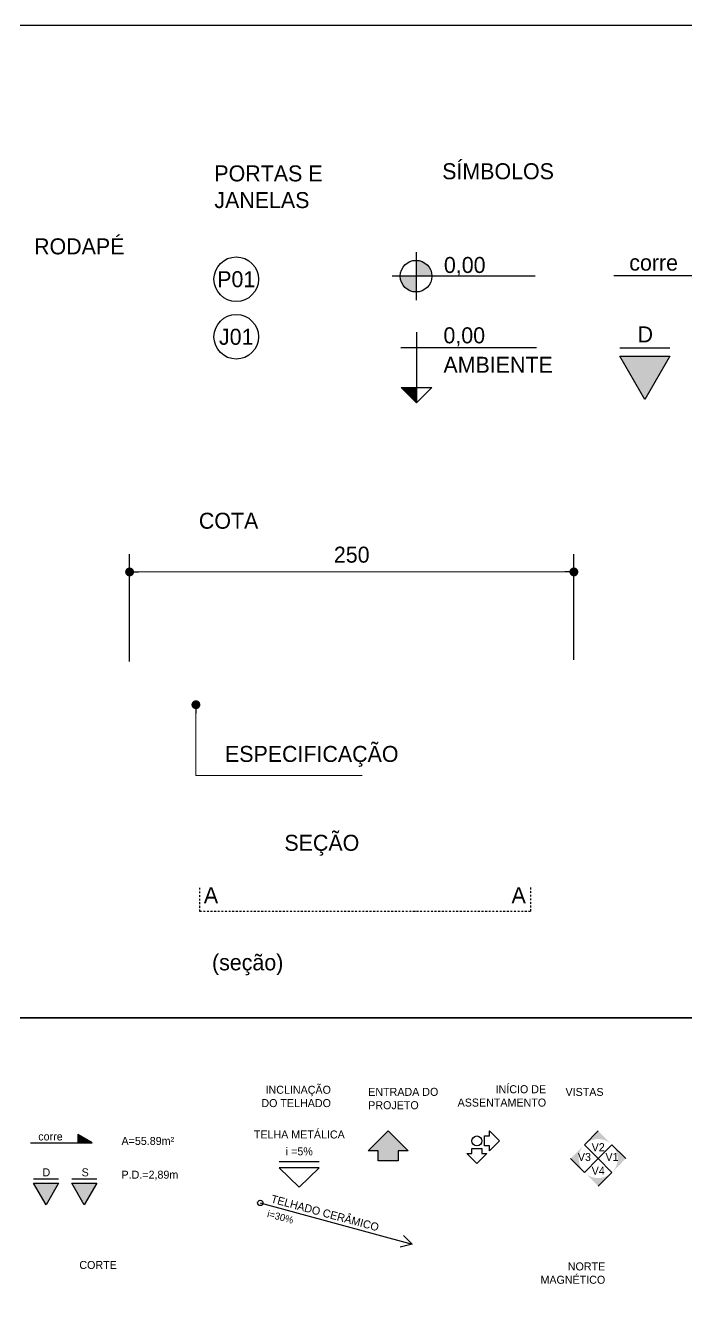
# Model space of a CAD drawing. Header units: centimetres. Extents: x 0 to 1099704, y -139216 to 99734.
# Drawn here: x 72823 to 110037, y 12645 to 83856 of the extents above; entities that cross this region are included whole.
import ezdxf
from ezdxf.enums import TextEntityAlignment as Align

# ---------------------------------------------------------------- set-up
doc = ezdxf.new("R2010")
doc.units = ezdxf.units.CM
doc.header["$LTSCALE"] = 4
doc.linetypes.add('DASHDOT', pattern=[25.4, 12.7, -6.35, 0, -6.35])
for name, color, linetype in [('B-CORTE', 4, 'DASHDOT'), ('B-COTAS', 1, 'Continuous'), ('B-SIMBOLOS', 2, 'Continuous')]:
    doc.layers.add(name, color=color, linetype=linetype)
doc.layers.add('C-TEXTO-01', color=2, linetype='Continuous', lineweight=20)
doc.layers.add('C-TEXTO-03', color=2, linetype='Continuous', lineweight=20)
doc.styles.add('Esc.125', font='ERASLGHT.TTF', dxfattribs={"height": 22.5})
doc.styles.add('Esc.250', font='ERASLGHT.TTF', dxfattribs={"height": 45})
doc.styles.add('Esc.5000', font='ERASLGHT.TTF', dxfattribs={"height": 900})
doc.styles.add('RSA', font='arial.ttf')
doc.styles.add('S2', font='romans.shx', dxfattribs={"height": 0.2})
doc.styles.add('Símbolos', font='ERASLGHT.TTF')
doc.dimstyles.new('ARQ5000', dxfattribs={"dimscale": 250, "dimtxt": 900, "dimasz": 2, "dimexe": 4, "dimexo": 4, "dimgap": 2, "dimtad": 1, "dimdec": 1, "dimlfac": 0.01, "dimzin": 12, "dimdsep": 46, "dimtxsty": 'Esc.5000', "dimblk": 'DOT', "dimcen": 4, "dimclrd": 256, "dimclre": 256, "dimclrt": 2, "dimadec": 1, "dimazin": 0, "dimtfac": 1, "dimtdec": 1, "dimtix": 1, "dimtmove": 2, "dimatfit": 3, "dimldrblk": 'DOT', "dimfxl": 3, "dimtolj": 1, "dimtzin": 12, "dimlwd": 9, "dimarcsym": 0})

# ---------------------------------------------------------------- blocks, each defined once
blk = doc.blocks.new('*U42')
blk.add_hatch(color=256).paths.add_polyline_path([(0.485, 0.485), (0.97, 0), (0.485, -0.485, 0.414214)])
for p, q in [((0.485, 0.485), (0, 0)), ((0.97, 0), (0.485, 0.485)), ((0, 0), (0.485, -0.485))]:
    blk.add_line(p, q)
at = {"layer": 'B-SIMBOLOS', "style": 'S2'}
blk.add_attdef('V1-V2-V3-V4', text='', height=0.2, dxfattribs=at).set_placement((0.485, -0.086), align=Align.CENTER)
blk = doc.blocks.new('*U29')
blk.add_hatch(color=256).paths.add_polyline_path([(0.485, -0.485), (0, -0.97), (-0.485, -0.485, 0.414214)])
for p, q in [((0, 0), (-0.485, -0.485)), ((0.485, -0.485), (0, 0)), ((0, -0.97), (0.485, -0.485))]:
    blk.add_line(p, q)
at = {"layer": 'B-SIMBOLOS', "style": 'S2'}
blk.add_attdef('V1-V2-V3-V4', text='', height=0.2, dxfattribs=at).set_placement((0, -0.571), align=Align.CENTER)
blk = doc.blocks.new('*U30')
blk.add_hatch(color=256).paths.add_polyline_path([(-0.485, -0.485), (-0.97, 0), (-0.485, 0.485, 0.414214)])
for p, q in [((0, 0), (-0.485, 0.485)), ((-0.485, -0.485), (0, 0)), ((-0.97, 0), (-0.485, -0.485))]:
    blk.add_line(p, q)
at = {"layer": 'B-SIMBOLOS', "style": 'S2'}
blk.add_attdef('V1-V2-V3-V4', text='', height=0.2, dxfattribs=at).set_placement((-0.485, -0.086), align=Align.CENTER)
blk = doc.blocks.new('*U31')
blk.add_hatch(color=256).paths.add_polyline_path([(-0.485, 0.485), (0, 0.97), (0.485, 0.485, 0.414214)])
for p, q in [((0, 0.97), (-0.485, 0.485)), ((-0.485, 0.485), (0, 0)), ((0, 0), (0.485, 0.485))]:
    blk.add_line(p, q)
at = {"layer": 'B-SIMBOLOS', "style": 'S2'}
blk.add_attdef('V1-V2-V3-V4', text='', height=0.2, dxfattribs=at).set_placement((0, 0.399), align=Align.CENTER)
blk = doc.blocks.new('*U33')
blk.add_line((-0.45, 0.573), (0.45, 0.573))
blk.add_lwpolyline([(0, 0), (0.45, 0.433), (-0.45, 0.433)], close=True)
at = {"style": 'S2'}
for tag, p in [('COBERTURA', (0, 1.092)), ('INCLINAÇÃO', (0, 0.713))]:
    blk.add_attdef(tag, text='', height=0.2, dxfattribs=at).set_placement(p, align=Align.CENTER)
blk = doc.blocks.new('*U48')
blk.add_line((-1779.84, 292.55), (-1792.34, 292.55))
blk.add_lwpolyline([(-1786.09, 279.72), (-1792.34, 290.55), (-1779.84, 290.55)], close=True)
at = {"layer": 'C-TEXTO-01', "style": 'Símbolos'}
blk.add_text('S', height=4, dxfattribs=at).set_placement((-1787.45, 294.03))
blk = doc.blocks.new('*U47')
blk.add_line((6.25, 12.83), (-6.25, 12.83))
blk.add_lwpolyline([(0, 0), (-6.25, 10.83), (6.25, 10.83)], close=True)
at = {"layer": 'C-TEXTO-01', "style": 'Símbolos'}
blk.add_text('D', height=4, dxfattribs=at).set_placement((-1.82, 14.31))
blk = doc.blocks.new('A$C114277C9')
h = blk.add_hatch(color=256)
h.dxf.hatch_style = 1
h.paths.add_polyline_path([(852, 148), (852, 0), (1109, 0)])
for p, q in [((1109, 0), (852, 148)), ((852, 148), (852, 0)), ((0, 0), (1109, 0))]:
    blk.add_line(p, q)
blk = doc.blocks.new('SENTIDO INCL')
for p, q in [((0, 0), (295, 0)), ((295, 0), (275.1, 11.5)), ((295, 0), (275.1, -11.5))]:
    blk.add_line(p, q)
blk.add_circle((0, 0), 5)
at = {"color": 7, "style": 'RSA'}
for tag, p in [('SENTIDO', (17.9, 6)), ('INCLINAÇÃO', (18.3, -22.1))]:
    blk.add_attdef(tag, p, '', height=15, dxfattribs=at)
blk = doc.blocks.new('*U28')
for p, q in [((-0.5, 0.25), (0, 0.75)), ((0, 0.75), (0.5, 0.25)), ((-0.25, 0.25), (-0.5, 0.25)), ((-0.25, 0), (-0.25, 0.25)), ((0.25, 0), (-0.25, 0)), ((0.5, 0.25), (0.25, 0.25)), ((0.25, 0.25), (0.25, 0))]:
    blk.add_line(p, q)
blk = doc.blocks.new('*U41')
for p, q in [((0.187, -0.125), (0.187, 0.125)), ((0.187, 0.125), (0.312, 0.125)), ((0.312, 0.25), (0.562, 0)), ((0.312, 0.125), (0.312, 0.25)), ((0.562, 0), (0.312, -0.25)), ((0, -0.562), (-0.25, -0.313)), ((-0.25, -0.313), (-0.125, -0.313)), ((-0.125, -0.313), (-0.125, -0.187)), ((-0.125, -0.187), (0.125, -0.187)), ((0.25, -0.313), (0, -0.562)), ((0.125, -0.187), (0.125, -0.313)), ((0.125, -0.313), (0.25, -0.313)), ((0.312, -0.125), (0.187, -0.125)), ((0.312, -0.25), (0.312, -0.125))]:
    blk.add_line(p, q)
blk.add_circle((0, 0), 0.125)
blk = doc.blocks.new('JANELA')
blk.add_circle((0, 0), 31.2)
at = {"color": 7, "style": 'RSA'}
blk.add_attdef('J', text='', height=20, dxfattribs=at).set_placement((0, 0), align=Align.MIDDLE_CENTER)
blk = doc.blocks.new('*U21')
h = blk.add_hatch(color=256)
h.paths.add_polyline_path([(0.269, 0.178), (0.269, 0), (0.447, 0, 0.414214)])
h.paths.add_polyline_path([(0.269, 0), (0.091, 0, 0.414214), (0.269, -0.178)])
for p, q in [((0.269, 0.269), (0.269, -0.269)), ((1.61, 0), (0, 0))]:
    blk.add_line(p, q)
blk.add_circle((0.269, 0), 0.178)
at = {"style": 'S2'}
blk.add_attdef('NÍVEL', (0.582, 0.036), '', height=0.2, dxfattribs=at)
blk = doc.blocks.new('PADRÃO - NIVEL AMBIENTE1')
blk.add_hatch(color=256).paths.add_polyline_path([(0.269, -0.447), (0.095, -0.447), (0.269, -0.62)])
for p, q in [((0.269, 0.178), (0.269, -0.62)), ((1.621, 0), (0.091, 0)), ((0.269, -0.62), (0.095, -0.447)), ((0.095, -0.447), (0.443, -0.447)), ((0.269, -0.62), (0.443, -0.447))]:
    blk.add_line(p, q)
at = {"style": 'S2'}
for tag, p in [('NÍVEL', (0.572, 0.051)), ('AMBIENTE', (0.572, -0.28))]:
    blk.add_attdef(tag, p, '', height=0.2, dxfattribs=at)
blk = doc.blocks.new('DOT')
at = {"color": 0, "linetype": 'ByBlock'}
blk.add_line((-0.5, 0), (-1, 0), dxfattribs=at)
at = {"color": 0, "linetype": 'ByBlock', "const_width": 0.5}
blk.add_lwpolyline([(-0.25, 0, 1), (0.25, 0, 1)], format="xyb", close=True, dxfattribs=at)
blk = doc.blocks.new('*D82')
at = {"layer": 'B-COTAS', "lineweight": -2, "transparency": 16777216}
for p, q in [((78690, 48083), (78690, 54119)), ((103690, 48181), (103690, 54119))]:
    blk.add_line(p, q, dxfattribs=at)
at = {"layer": 'B-COTAS', "lineweight": 9, "transparency": 16777216}
blk.add_line((79190, 53119), (103190, 53119), dxfattribs=at)
at = {"layer": 'DEFPOINTS', "color": 0, "transparency": 16777216}
for p in [(103690, 53119), (78690, 47083), (103690, 47181)]:
    blk.add_point(p, dxfattribs=at)
at = {"layer": 'B-COTAS', "lineweight": 9, "transparency": 16777216, "xscale": 500, "yscale": 500, "zscale": 500, "rotation": 180}
blk.add_blockref('DOT', (78690, 53119), dxfattribs=at)
at = {"layer": 'B-COTAS', "lineweight": 9, "transparency": 16777216, "xscale": 500, "yscale": 500, "zscale": 500}
blk.add_blockref('DOT', (103690, 53119), dxfattribs=at)
at = {"layer": 'B-COTAS', "color": 2, "transparency": 16777216, "insert": (91190, 54083), "char_height": 900, "attachment_point": 5, "style": 'Esc.5000'}
blk.add_mtext('\\A1;250', dxfattribs=at)
blk = doc.blocks.new('_Dot')
at = {"color": 0, "linetype": 'ByBlock', "lineweight": -2}
blk.add_line((-0.5, 0), (-1, 0), dxfattribs=at)
at = {"color": 0, "linetype": 'ByBlock', "const_width": 0.5}
blk.add_lwpolyline([(-0.25, 0, 1), (0.25, 0, 1)], format="xyb", close=True, dxfattribs=at)

msp = doc.modelspace()

# ---------------------------------------------------------------- hatches: boundary and pattern name
at = {"layer": 'B-SIMBOLOS'}
h = msp.add_hatch(color=256, dxfattribs=at)
h.dxf.hatch_style = 1
h.paths.add_polyline_path([(109090.988, 65241.614), (106278.488, 65241.614), (107684.738, 62805.918)])
h = msp.add_hatch(color=256, dxfattribs=at)
h.dxf.hatch_style = 1
h.paths.add_polyline_path([(93234.798, 21682.805), (92109.798, 20557.805), (92672.298, 20557.805), (92672.298, 19995.305), (93797.298, 19995.305), (93797.298, 20557.805), (94359.798, 20557.805)])
h = msp.add_hatch(color=256, dxfattribs=at)
h.dxf.hatch_style = 1
h.paths.add_polyline_path([(74695.862, 18737.298), (73289.612, 18737.298), (73992.737, 17519.45)])
h = msp.add_hatch(color=256, dxfattribs=at)
h.dxf.hatch_style = 1
h.paths.add_polyline_path([(76846.075, 18737.036), (75439.825, 18737.036), (76142.95, 17519.187)])

# ---------------------------------------------------------------- linework, layer by layer
at = {"layer": 'B-CORTE', "ltscale": 2}
msp.add_lwpolyline([(101242.027, 35369.321), (101242.027, 34031.962), (82642.027, 34031.962), (82642.027, 35369.321)], dxfattribs=at)
at = {"layer": 'DEFPOINTS', "color": 9}
for points in [[(40300.736, 83855.823), (184280.613, 83855.823), (184280.613, 28044.403), (40300.736, 28044.403)], [(40300.736, 28044.403), (112290.675, 28044.403), (112290.675, 138.692), (40300.736, 138.692)]]:
    msp.add_lwpolyline(points, close=True, dxfattribs=at)

# ---------------------------------------------------------------- block references
at = {"layer": 'B-SIMBOLOS'}
ref = msp.add_blockref('JANELA', (84690.763, 69579.849), dxfattribs=dict(at, xscale=40.1785714289872, yscale=40.1785714289872, zscale=40.1785714289872))
ref.add_attrib('J', 'P01', dxfattribs={"layer": 'C-TEXTO-01', "color": 1, "height": 900, "style": 'Símbolos'}).set_placement((84690.851, 69579.919), align=Align.MIDDLE_CENTER)
ref = msp.add_blockref('*U21', (93468.107, 69750.249), dxfattribs=dict(at, xscale=5000, yscale=5000, zscale=5000))
ref.add_attrib('NÍVEL', '0,00', (96376.871, 69929.599), dxfattribs={"layer": 'C-TEXTO-01', "height": 900, "style": 'Símbolos'})
for name, p, xscale, yscale, zscale in [('A$C114277C9', (105937.925, 69793.552), 6.25, 6.25, 6.25), ('*U47', (107684.738, 62805.918), 225, 225, 225), ('A$C114277C9', (73119.331, 21013.267), 3.125, 3.125, 3.125), ('*U28', (93234.798, 19995.305), 2250, 2250, 2250), ('*U41', (98234.333, 21120.305), 2250, 2250, 2250), ('*U47', (73992.737, 17519.45), 112.5, 112.5, 112.5), ('*U48', (277078.6, -13949.532), 112.5, 112.5, 112.5)]:
    msp.add_blockref(name, p, dxfattribs=dict(at, xscale=xscale, yscale=yscale, zscale=zscale))
ref = msp.add_blockref('JANELA', (84690.763, 66340.351), dxfattribs=dict(at, xscale=40.1785714289872, yscale=40.1785714289872, zscale=40.1785714289872))
ref.add_attrib('J', 'J01', dxfattribs={"layer": 'C-TEXTO-01', "color": 1, "height": 900, "style": 'Símbolos'}).set_placement((84690.851, 66340.421), align=Align.MIDDLE_CENTER)
ref = msp.add_blockref('PADRÃO - NIVEL AMBIENTE1', (93489.892, 65718.405), dxfattribs=dict(at, xscale=5000, yscale=5000, zscale=5000))
ref.add_attrib('NÍVEL', '0,00', (96350.377, 65973.439), dxfattribs={"layer": 'C-TEXTO-01', "height": 900, "style": 'Símbolos'})
ref.add_attrib('AMBIENTE', 'AMBIENTE', (96350.377, 64316.944), dxfattribs={"layer": 'C-TEXTO-01', "height": 900, "style": 'Símbolos'})
ref = msp.add_blockref('*U33', (88239.757, 18528.481), dxfattribs=dict(at, xscale=2500, yscale=2500, zscale=2500))
ref.add_attrib('COBERTURA', 'TELHA METÁLICA', dxfattribs={"layer": 'C-TEXTO-01', "height": 450, "style": 'Símbolos'}).set_placement((88239.757, 21258.873), align=Align.CENTER)
ref.add_attrib('INCLINAÇÃO', 'i =5%', dxfattribs={"layer": 'C-TEXTO-01', "height": 450, "style": 'Símbolos'}).set_placement((88239.757, 20311.084), align=Align.CENTER)
ref = msp.add_blockref('*U31', (105058.221, 20131.016), dxfattribs=dict(at, xscale=1600, yscale=1600, zscale=1600))
ref.add_attrib('V1-V2-V3-V4', 'V2', dxfattribs={"layer": 'C-TEXTO-01', "height": 450, "style": 'Símbolos'}).set_placement((105058.221, 20769.974), align=Align.MIDDLE_CENTER)
ref = msp.add_blockref('*U30', (105058.221, 20131.016), dxfattribs=dict(at, xscale=1600, yscale=1600, zscale=1600))
ref.add_attrib('V1-V2-V3-V4', 'V3', dxfattribs={"layer": 'C-TEXTO-01', "height": 450, "style": 'Símbolos'}).set_placement((104282.327, 19994.08), align=Align.CENTER)
ref = msp.add_blockref('*U42', (105058.221, 20131.016), dxfattribs=dict(at, xscale=1600, yscale=1600, zscale=1600))
ref.add_attrib('V1-V2-V3-V4', 'V1', dxfattribs={"layer": 'C-TEXTO-01', "height": 450, "style": 'Símbolos'}).set_placement((105834.115, 19994.08), align=Align.CENTER)
ref = msp.add_blockref('*U29', (105058.221, 20131.016), dxfattribs=dict(at, xscale=1600, yscale=1600, zscale=1600))
ref.add_attrib('V1-V2-V3-V4', 'V4', dxfattribs={"layer": 'C-TEXTO-01', "height": 450, "style": 'Símbolos'}).set_placement((105058.221, 19218.186), align=Align.CENTER)
ref = msp.add_blockref('SENTIDO INCL', (86045.158, 17634.144), dxfattribs=dict(at, xscale=29.99999999902113, yscale=29.99999999902113, zscale=29.99999999902113, rotation=344.8662196923002))
ref.add_attrib('INCLINAÇÃO', 'i=30%', (86400.578, 16851.01), dxfattribs={"layer": 'C-TEXTO-01', "height": 400, "rotation": 344.86621969, "style": 'Símbolos'})
ref.add_attrib('SENTIDO', 'TELHADO CERÂMICO', (86609.721, 17666.751), dxfattribs={"layer": 'C-TEXTO-01', "height": 450, "rotation": 344.86621969, "style": 'Símbolos'})

# ---------------------------------------------------------------- texts
at = {"layer": 'B-COTAS', "color": 2, "insert": (84057.494, 43333.952), "char_height": 900, "width": 9052.11694, "attachment_point": 1, "style": 'Esc.250'}
msp.add_mtext('ESPECIFICAÇÃO', dxfattribs=at)
at = {"layer": 'C-TEXTO-01', "attachment_point": 7, "style": 'Esc.125'}
for s, insert, char_height in [('corre', (106807.02, 70049.609), 900), ('corre', (73553.878, 21141.296), 450), ('A=55.89m²', (78235.663, 20889.805), 450), ('P.D.=2,89m', (78235.663, 18914.469), 450)]:
    msp.add_mtext(s, dxfattribs=dict(at, insert=insert, char_height=char_height))
at = {"layer": 'C-TEXTO-03', "char_height": 900, "width": 1029.55067, "attachment_point": 1, "style": 'Esc.125'}
for insert in [(82869.088, 35390.608), (100181.575, 35390.608)]:
    msp.add_mtext('A', dxfattribs=dict(at, insert=insert))
at = {"layer": 'DEFPOINTS', "attachment_point": 3, "style": 'Esc.125'}
for s, insert, char_height, width in [('\\A1;SÍMBOLOS', (102566.61, 76099.59), 900, 9025.75697), ('\\A1;\\pxql;PORTAS E JANELAS', (92485.985, 75978.965), 900, 9025.75697), ('\\A1;RODAPÉ', (78400.158, 71876.11), 900, 9025.75697), ('\\A1;\\pxql;COTA ', (91615.414, 56447.546), 900, 9025.75697), ('{\\fAvantGarde Bk BT|b0|i0|c0|p34;SEÇÃO}', (91615.414, 38337.675), 900, 9025.75697), ('(seção)', (87340.635, 31614.531), 900, 9025.75697), ('INCLINAÇÃO\\PDO TELHADO', (90018.536, 24224.496), 450, 4512.87848), ('INÍCIO DE \\PASSENTAMENTO', (102128.146, 24253.897), 450, 4512.87848), ('\\pxql;ENTRADA DO\\PPROJETO', (96629.939, 24107.095), 450, 4512.87848), ('{\\fAvantGarde Bk BT|b0|i0|c0|p34;VISTAS}', (105359.164, 24101.3), 450, 4512.87848), ('{\\fAvantGarde Bk BT|b0|i0|c0|p34;CORTE }', (77970.547, 14371.539), 450, 4512.87848), ('NORTE MAGNÉTICO', (105454.288, 14290.383), 450, 4512.87848)]:
    msp.add_mtext(s, dxfattribs=dict(at, insert=insert, char_height=char_height, width=width))

# ---------------------------------------------------------------- dimensions: what is measured, and where the dimension line sits
at = {"layer": 'B-COTAS'}
dim = msp.add_linear_dim(base=(103690.483, 53118.725), p1=(78690.483, 47082.718), p2=(103690.483, 47181.144), dimstyle='ARQ5000', dxfattribs=at)
dim.commit()
dim.dimension.update_dxf_attribs({"geometry": '*D82', "text_midpoint": (91190.483, 54082.571)})

# ---------------------------------------------------------------- leaders
at = {"layer": 'B-COTAS', "annotation_type": 0, "has_hookline": 1, "hookline_direction": 0}
msp.add_leader([(82421.148, 45650.515), (82421.148, 41680.302), (91270.601, 41680.302)], dimstyle='ARQ5000', dxfattribs=at)

doc.saveas('drawing.dxf')
